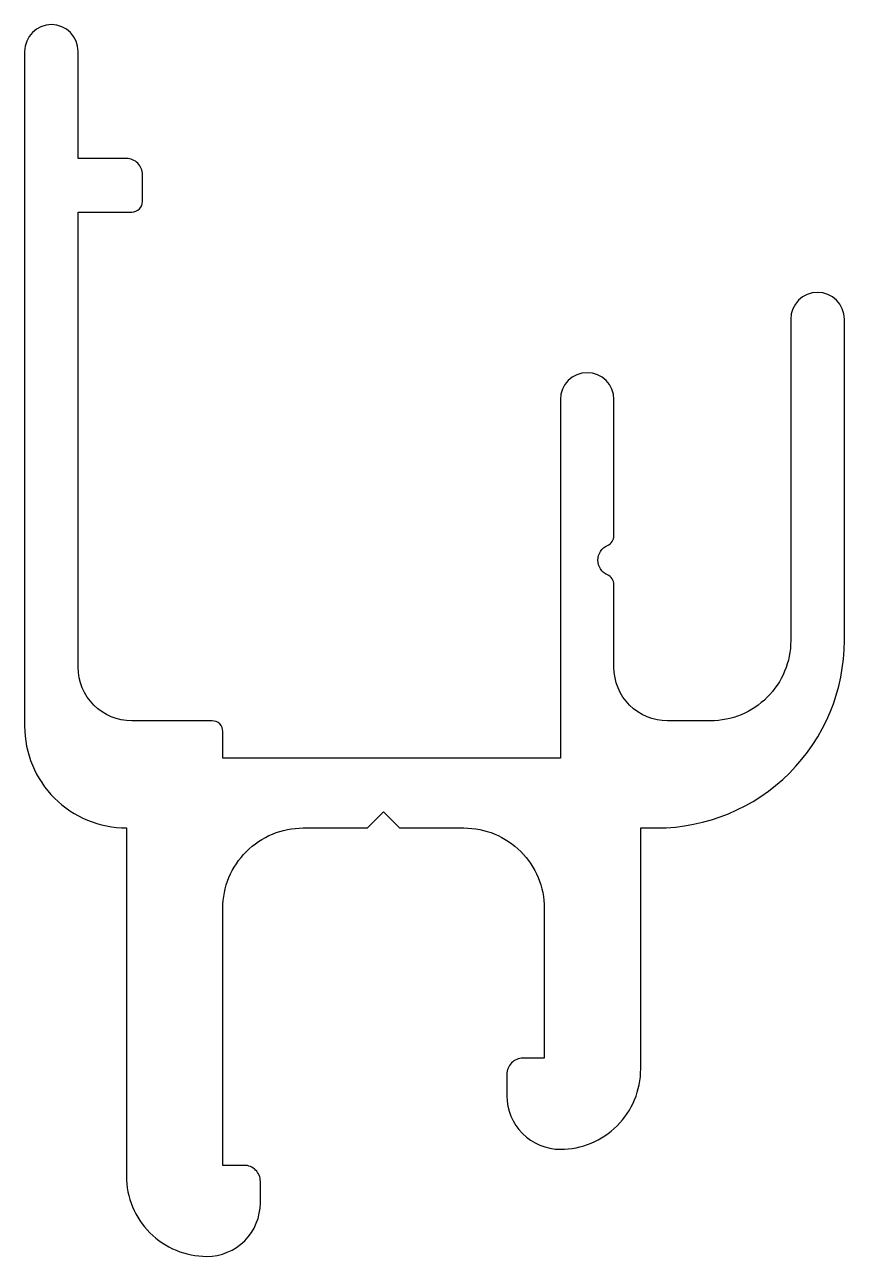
# Model space of a CAD drawing. Extents: x 599.8 to 615.1, y 285 to 308.
import ezdxf

# ---------------------------------------------------------------- set-up
doc = ezdxf.new("R2010")
doc.units = 0
doc.header["$LTSCALE"] = 15
doc.layers.get('0').update_dxf_attribs({"linetype": 'CONTINUOUS'})

msp = doc.modelspace()

# ---------------------------------------------------------------- linework, layer by layer
msp.add_lwpolyline([(609.798, 286.96, 0.414214), (611.298, 288.46), (611.298, 292.96), (611.598, 292.96, 0.414214), (615.098, 296.46), (615.098, 302.46, 1), (614.098, 302.46), (614.098, 296.46, -0.414214), (612.598, 294.96), (611.798, 294.96, -0.414214), (610.798, 295.96), (610.798, 297.502, 0.298217), (610.678, 297.685, -0.654654), (610.678, 298.235, 0.298217), (610.798, 298.419), (610.798, 300.96, 1), (609.798, 300.96), (609.798, 294.26), (603.498, 294.26), (603.498, 294.76, 0.414214), (603.298, 294.96), (601.798, 294.96, -0.414214), (600.798, 295.96), (600.798, 304.46), (601.798, 304.46, 0.414214), (601.998, 304.66), (601.998, 305.16, 0.414214), (601.698, 305.46), (600.798, 305.46), (600.798, 307.46, 1), (599.798, 307.46), (599.798, 294.86, 0.414214), (601.698, 292.96), (601.698, 286.46, 0.414214), (603.198, 284.96, 0.414214), (604.198, 285.96), (604.198, 286.36, 0.414214), (603.898, 286.66), (603.498, 286.66), (603.498, 291.46, -0.414214), (604.998, 292.96), (606.198, 292.96), (606.498, 293.26), (606.798, 292.96), (607.998, 292.96, -0.414214), (609.498, 291.46), (609.498, 288.66), (609.098, 288.66, 0.414214), (608.798, 288.36), (608.798, 287.96, 0.414214)], format="xyb", close=True)

doc.saveas('drawing.dxf')
